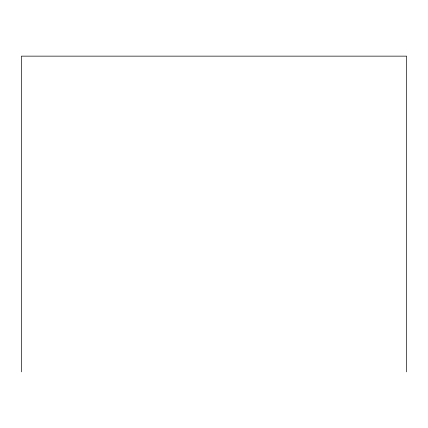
<?xml version="1.0" encoding="UTF-8"?>
<svg xmlns="http://www.w3.org/2000/svg" width="428" height="428" viewBox="0 0 428 428"><rect width="100%" height="100%" fill="white"/><g stroke="black" fill="none" stroke-linecap="round" stroke-linejoin="round"><path stroke-width="0.64" d="M406.6 371.857L406.6 56.143L21.4 56.143L21.4 371.857"/></g></svg>
